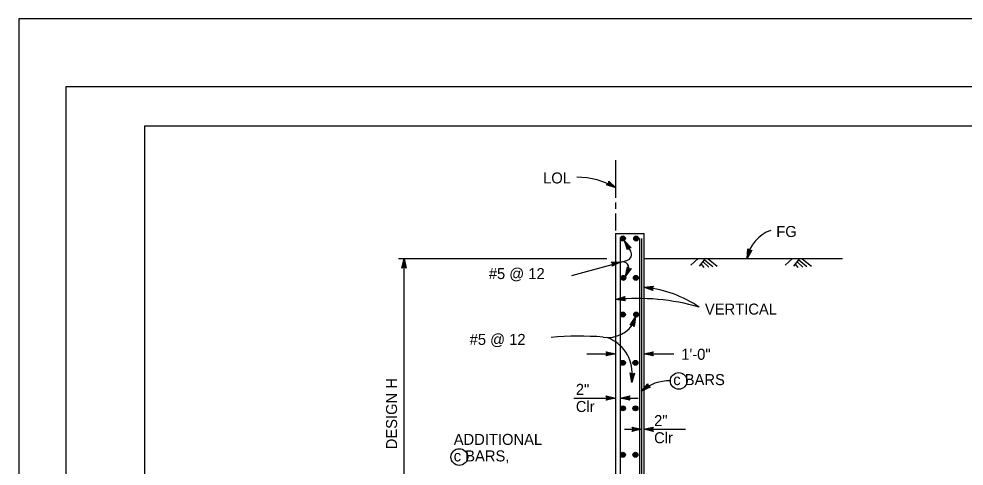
# Model space of a CAD drawing. Extents: x -894 to 866, y -472 to 714.
# Drawn here: x -894 to -293, y 429 to 714 of the extents above; entities that cross this region are included whole.
import ezdxf

# ---------------------------------------------------------------- set-up
doc = ezdxf.new("R2010")
doc.units = 0
for name, color, linetype in [('border_PLOTTING-ELEMENTS', 7, 'Continuous'), ('border_rw_22x34_Cut_Lines', 7, 'Continuous'), ('border_SHEET', 7, 'Continuous'), ('rd_PROFILE-OG', 7, 'Continuous'), ('str_Concrete-A', 7, 'Continuous'), ('str_Reinforcement-A', 7, 'Continuous'), ('str_Reinforcement-B', 7, 'Continuous'), ('str_Reinforcement-C', 7, 'Continuous'), ('str_Text-A', 7, 'Continuous')]:
    doc.layers.add(name, color=color, linetype=linetype)

msp = doc.modelspace()

# ---------------------------------------------------------------- linework, layer by layer
at = {"layer": 'border_PLOTTING-ELEMENTS'}
for points in [[(-894.04, -472.43), (865.96, -472.43), (865.96, 713.57), (-894.04, 713.57)], [(-864.04, 670.57), (835.96, 670.57), (835.96, -429.43), (-864.04, -429.43)]]:
    msp.add_lwpolyline(points, close=True, dxfattribs=at)
at = {"layer": 'border_rw_22x34_Cut_Lines'}
msp.add_lwpolyline([(-864.04, 670.57), (835.96, 670.57), (835.96, -429.43), (-864.04, -429.43)], close=True, dxfattribs=at)
at = {"layer": 'border_SHEET'}
for p, q in [((-814.04, 645.57), (810.96, 645.57)), ((-814.04, -404.43), (-814.04, 645.57))]:
    msp.add_line(p, q, dxfattribs=at)
at = {"layer": 'rd_PROFILE-OG'}
for p, q in [((-496.93, 561.3), (-370.61, 561.3)), ((-462.32, 561.27), (-466.96, 557.14)), ((-457.93, 561.24), (-461.75, 556.37)), ((-459.26, 559.16), (-455.68, 555.91)), ((-458.3, 560.51), (-453.06, 556.19)), ((-456.14, 561.22), (-450.28, 556.39)), ((-402.51, 561.27), (-407.14, 557.14)), ((-398.11, 561.24), (-401.93, 556.37)), ((-399.45, 559.16), (-395.87, 555.91)), ((-398.49, 560.51), (-393.25, 556.19)), ((-396.33, 561.22), (-390.47, 556.39)), ((-460.53, 557.77), (-458.85, 555.71)), ((-400.71, 557.77), (-399.04, 555.71))]:
    msp.add_line(p, q, dxfattribs=at)
at = {"layer": 'str_Concrete-A'}
for p, q in [((-514.93, 577.3), (-496.93, 577.3)), ((-514.93, 577.3), (-514.93, 362.3)), ((-496.93, 577.3), (-496.93, 362.3))]:
    msp.add_line(p, q, dxfattribs=at)
at = {"layer": 'str_Reinforcement-A'}
for centre, radius in [((-510.22, 574.1), 1.56), ((-510.22, 574.1), 1.37), ((-510.22, 574.1), 1.19), ((-510.22, 574.1), 1), ((-510.22, 574.1), 0.812), ((-510.22, 574.1), 0.625), ((-510.22, 574.1), 0.437), ((-510.22, 574.1), 0.187), ((-501.75, 574.1), 1.56), ((-501.75, 574.1), 1.37), ((-501.75, 574.1), 1.19), ((-501.75, 574.1), 1), ((-501.75, 574.1), 0.812), ((-501.75, 574.1), 0.625), ((-501.75, 574.1), 0.437), ((-501.75, 574.1), 0.187), ((-509.93, 549.03), 1.56), ((-509.93, 549.03), 1.37), ((-509.93, 549.03), 1.19), ((-509.93, 549.03), 1), ((-509.93, 549.03), 0.812), ((-509.93, 549.03), 0.625), ((-509.93, 549.03), 0.437), ((-509.93, 549.03), 0.187), ((-501.97, 549.03), 1.56), ((-501.97, 549.03), 1.37), ((-501.97, 549.03), 1.19), ((-501.97, 549.03), 1), ((-501.97, 549.03), 0.812), ((-501.97, 549.03), 0.625), ((-501.97, 549.03), 0.437), ((-501.97, 549.03), 0.187), ((-510.22, 525.73), 1.56), ((-510.22, 525.73), 1.37), ((-510.22, 525.73), 1.19), ((-510.22, 525.73), 1), ((-510.22, 525.73), 0.812), ((-510.22, 525.73), 0.625), ((-510.22, 525.73), 0.437), ((-510.22, 525.73), 0.187), ((-501.82, 525.73), 1.56), ((-501.82, 525.73), 1.37), ((-501.82, 525.73), 1.19), ((-501.82, 525.73), 1), ((-501.82, 525.73), 0.812), ((-501.82, 525.73), 0.625), ((-501.82, 525.73), 0.437), ((-501.82, 525.73), 0.187), ((-510.22, 495.06), 1.56), ((-510.22, 495.06), 1.37), ((-510.22, 495.06), 1.19), ((-510.22, 495.06), 1), ((-510.22, 495.06), 0.812), ((-510.22, 495.06), 0.625), ((-510.22, 495.06), 0.437), ((-510.22, 495.06), 0.187), ((-502.26, 495.06), 1.56), ((-502.26, 495.06), 1.37), ((-502.26, 495.06), 1.19), ((-502.26, 495.06), 1), ((-502.26, 495.06), 0.812), ((-502.26, 495.06), 0.625), ((-502.26, 495.06), 0.437), ((-502.26, 495.06), 0.187), ((-510.22, 466.15), 1.56), ((-510.22, 466.15), 1.37), ((-510.22, 466.15), 1.19), ((-510.22, 466.15), 1), ((-510.22, 466.15), 0.812), ((-510.22, 466.15), 0.625), ((-510.22, 466.15), 0.437), ((-510.22, 466.15), 0.187), ((-502.26, 466.15), 1.56), ((-502.26, 466.15), 1.37), ((-502.26, 466.15), 1.19), ((-502.26, 466.15), 1), ((-502.26, 466.15), 0.812), ((-502.26, 466.15), 0.625), ((-502.26, 466.15), 0.437), ((-502.26, 466.15), 0.187), ((-510.22, 436.66), 1.56), ((-510.22, 436.66), 1.37), ((-510.22, 436.66), 1.19), ((-510.22, 436.66), 1), ((-510.22, 436.66), 0.812), ((-510.22, 436.66), 0.625), ((-510.22, 436.66), 0.437), ((-510.22, 436.66), 0.187), ((-502.26, 436.66), 1.56), ((-502.26, 436.66), 1.37), ((-502.26, 436.66), 1.19), ((-502.26, 436.66), 1), ((-502.26, 436.66), 0.812), ((-502.26, 436.66), 0.625), ((-502.26, 436.66), 0.437), ((-502.26, 436.66), 0.187)]:
    msp.add_circle(centre, radius, dxfattribs=at)
at = {"layer": 'str_Reinforcement-B'}
msp.add_line((-511.93, 573.99), (-511.93, 345.61), dxfattribs=at)
at = {"layer": 'str_Reinforcement-C'}
for p, q in [((-499.7, 573.99), (-499.7, 363.25)), ((-498.45, 573.99), (-498.45, 363.25))]:
    msp.add_line(p, q, dxfattribs=at)
at = {"layer": 'str_Text-A'}
for p, q in [((-520.62, 608.13), (-519.26, 608.87)), ((-514.78, 606.24), (-520.62, 608.13)), ((-520.62, 608.13), (-520.62, 608.13)), ((-515.98, 606.94), (-520.24, 608.32)), ((-517.16, 607.64), (-519.91, 608.53)), ((-518.35, 608.34), (-519.52, 608.72)), ((-519.26, 608.87), (-519.27, 610.43)), ((-519.27, 610.43), (-519.27, 610.43)), ((-519.27, 610.43), (-514.78, 606.24)), ((-519.27, 609.2), (-518.35, 608.34)), ((-519.26, 610.02), (-515.96, 606.94)), ((-519.24, 609.59), (-517.16, 607.64)), ((-514.78, 606.24), (-514.78, 606.24)), ((-505.27, 566.04), (-509.25, 572.67)), ((-507.31, 566.84), (-509.25, 572.67)), ((-509.25, 572.67), (-509.25, 572.67)), ((-509.25, 572.67), (-505.02, 568.21)), ((-507.11, 567.21), (-508.54, 571.49)), ((-508.53, 571.48), (-505.45, 568.23)), ((-506.93, 567.59), (-507.83, 570.3)), ((-507.83, 570.3), (-505.84, 568.2)), ((-506.57, 568.21), (-507.31, 566.84)), ((-507.31, 566.84), (-507.31, 566.84)), ((-506.72, 567.92), (-507.12, 569.12)), ((-507.12, 569.12), (-506.27, 568.22)), ((-505.02, 568.21), (-506.57, 568.21)), ((-505.02, 568.21), (-505.02, 568.21)), ((-431.31, 561.3), (-430.95, 567.43)), ((-428.39, 566.7), (-431.31, 561.3)), ((-430.95, 567.43), (-430.95, 567.43)), ((-430.95, 567.43), (-429.89, 566.3)), ((-430.93, 562.64), (-430.67, 567.11)), ((-428.79, 566.59), (-430.93, 562.62)), ((-430.56, 563.95), (-430.39, 566.84)), ((-429.2, 566.47), (-430.56, 563.95)), ((-430.18, 565.28), (-430.11, 566.52)), ((-429.58, 566.39), (-430.18, 565.28)), ((-429.89, 566.3), (-428.39, 566.7)), ((-428.39, 566.7), (-428.39, 566.7)), ((-652.76, 561.3), (-520.36, 561.3)), ((-650.62, 555.3), (-649.28, 561.3)), ((-650.26, 555.51), (-649.28, 559.92)), ((-649.28, 362.3), (-649.28, 561.3)), ((-649.28, 561.3), (-649.28, 561.3)), ((-649.28, 561.3), (-647.95, 555.3)), ((-649.27, 559.91), (-648.3, 555.53)), ((-542.73, 550.62), (-507.65, 560.13)), ((-517.69, 559), (-511.54, 559.28)), ((-516.56, 557.92), (-517.69, 559)), ((-517.69, 559), (-517.69, 559)), ((-517.38, 558.72), (-512.88, 558.92)), ((-511.54, 559.28), (-516.99, 556.43)), ((-512.89, 558.91), (-516.86, 556.83)), ((-511.54, 559.28), (-511.54, 559.28)), ((-431.31, 561.3), (-431.31, 561.3)), ((-649.28, 556.1), (-650.62, 555.3)), ((-650.62, 555.3), (-650.62, 555.3)), ((-649.9, 555.75), (-649.28, 558.53)), ((-649.55, 555.92), (-649.28, 557.15)), ((-649.28, 558.53), (-648.65, 555.71)), ((-649.28, 557.15), (-649.01, 555.94)), ((-647.95, 555.3), (-649.28, 556.1)), ((-647.95, 555.3), (-647.95, 555.3)), ((-517.06, 558.43), (-514.21, 558.56)), ((-516.99, 556.43), (-516.56, 557.92)), ((-516.99, 556.43), (-516.99, 556.43)), ((-516.8, 558.14), (-515.55, 558.2)), ((-514.21, 558.56), (-516.78, 557.22)), ((-515.55, 558.2), (-516.64, 557.62)), ((-508.63, 550.02), (-507.38, 556.03)), ((-504.95, 554.94), (-508.63, 550.02)), ((-506.94, 553.33), (-508.44, 550.53)), ((-508.06, 551.29), (-507.15, 555.67)), ((-505.36, 554.89), (-508.06, 551.27)), ((-507.49, 552.54), (-506.91, 555.37)), ((-505.78, 554.82), (-507.49, 552.54)), ((-507.38, 556.03), (-507.38, 556.03)), ((-507.38, 556.03), (-506.5, 554.76)), ((-506.93, 553.79), (-506.68, 555.01)), ((-506.17, 554.8), (-506.93, 553.79)), ((-506.5, 554.76), (-504.95, 554.94)), ((-504.95, 554.94), (-504.95, 554.94)), ((-508.63, 550.02), (-508.63, 550.02)), ((-496.96, 543.03), (-490.85, 543.68)), ((-491.15, 541.02), (-496.96, 543.03)), ((-496.96, 543.03), (-496.96, 543.03)), ((-491.33, 541.4), (-495.59, 542.87)), ((-495.58, 542.87), (-491.13, 543.35)), ((-494.22, 542.72), (-491.34, 543.02)), ((-491.52, 541.78), (-494.22, 542.72)), ((-492.85, 542.56), (-491.62, 542.69)), ((-491.66, 542.15), (-492.85, 542.56)), ((-490.85, 543.68), (-491.8, 542.44)), ((-491.8, 542.44), (-491.15, 541.02)), ((-491.15, 541.02), (-491.15, 541.02)), ((-490.85, 543.68), (-490.85, 543.68)), ((-514.91, 535.32), (-509.06, 537.2)), ((-508.81, 534.54), (-514.91, 535.32)), ((-514.91, 535.32), (-514.91, 535.32)), ((-509.06, 534.88), (-513.54, 535.45)), ((-513.53, 535.45), (-509.26, 536.82)), ((-512.16, 535.57), (-509.41, 536.46)), ((-509.33, 535.21), (-512.16, 535.57)), ((-510.79, 535.7), (-509.61, 536.08)), ((-509.54, 535.54), (-510.79, 535.7)), ((-509.06, 537.2), (-509.74, 535.8)), ((-509.74, 535.8), (-508.81, 534.54)), ((-509.06, 537.2), (-509.06, 537.2)), ((-508.81, 534.54), (-508.81, 534.54)), ((-505.56, 519.01), (-502.24, 524.19)), ((-505.15, 519.1), (-502.72, 522.89)), ((-502.72, 522.88), (-503.31, 518.44)), ((-502.24, 524.19), (-503.05, 518.1)), ((-502.24, 524.19), (-502.24, 524.19)), ((-504.02, 519.31), (-505.56, 519.01)), ((-505.56, 519.01), (-505.56, 519.01)), ((-504.73, 519.19), (-503.19, 521.6)), ((-504.35, 519.24), (-503.67, 520.3)), ((-503.05, 518.1), (-504.02, 519.31)), ((-503.67, 520.3), (-503.83, 519.07)), ((-503.19, 521.6), (-503.57, 518.73)), ((-503.05, 518.1), (-503.05, 518.1)), ((-533.11, 500.76), (-514.93, 500.76)), ((-520.13, 500.76), (-520.93, 502.1)), ((-520.93, 502.1), (-520.93, 502.1)), ((-520.93, 502.1), (-514.93, 500.76)), ((-514.93, 500.76), (-520.93, 499.43)), ((-520.93, 499.43), (-520.13, 500.76)), ((-520.93, 499.43), (-520.93, 499.43)), ((-520.71, 501.74), (-516.31, 500.76)), ((-516.32, 500.75), (-520.69, 499.79)), ((-517.69, 500.76), (-520.52, 500.13)), ((-520.48, 501.38), (-517.69, 500.76)), ((-520.3, 501.04), (-519.07, 500.76)), ((-519.07, 500.76), (-520.28, 500.49)), ((-514.93, 500.76), (-514.93, 500.76)), ((-496.93, 500.76), (-490.93, 502.09)), ((-490.93, 499.42), (-496.93, 500.76)), ((-496.93, 500.76), (-496.93, 500.76)), ((-496.93, 500.76), (-477.89, 500.76)), ((-491.15, 499.77), (-495.55, 500.76)), ((-495.54, 500.76), (-491.16, 501.73)), ((-494.17, 500.76), (-491.34, 501.38)), ((-491.38, 500.13), (-494.17, 500.76)), ((-492.78, 500.75), (-491.58, 501.02)), ((-491.56, 500.48), (-492.78, 500.75)), ((-490.93, 502.09), (-491.73, 500.76)), ((-491.73, 500.76), (-490.93, 499.42)), ((-490.93, 502.09), (-490.93, 502.09)), ((-490.93, 499.42), (-490.93, 499.42)), ((-504.66, 482.53), (-505.58, 488.61)), ((-505.58, 488.61), (-505.58, 488.61)), ((-505.58, 488.61), (-504.31, 487.72)), ((-504.57, 483.92), (-505.24, 488.35)), ((-504.47, 485.29), (-504.9, 488.15)), ((-502.91, 488.43), (-504.66, 482.53)), ((-503.28, 488.24), (-504.56, 483.91)), ((-504.37, 486.67), (-504.56, 487.89)), ((-503.66, 488.03), (-504.47, 485.29)), ((-504.02, 487.87), (-504.37, 486.67)), ((-504.31, 487.72), (-502.91, 488.43)), ((-502.91, 488.43), (-502.91, 488.43)), ((-504.66, 482.53), (-504.66, 482.53)), ((-498.45, 477.15), (-494.38, 481.77)), ((-497.32, 477.98), (-494.36, 481.34)), ((-496.21, 478.78), (-494.3, 480.95)), ((-495.1, 479.6), (-494.28, 480.52)), ((-494.38, 481.77), (-494.38, 481.77)), ((-494.38, 481.77), (-494.25, 480.22)), ((-492.81, 479.61), (-498.45, 477.15)), ((-498.45, 477.15), (-498.45, 477.15)), ((-493.19, 479.77), (-497.33, 477.97)), ((-493.59, 479.92), (-496.21, 478.78)), ((-493.94, 480.1), (-495.1, 479.6)), ((-494.25, 480.22), (-492.81, 479.61)), ((-492.81, 479.61), (-492.81, 479.61)), ((-541.45, 472.69), (-514.93, 472.69)), ((-520.13, 472.69), (-520.93, 474.03)), ((-520.93, 474.03), (-520.93, 474.03)), ((-520.93, 474.03), (-514.93, 472.69)), ((-514.93, 472.69), (-520.93, 471.36)), ((-520.93, 471.36), (-520.13, 472.69)), ((-520.93, 471.36), (-520.93, 471.36)), ((-520.71, 473.67), (-516.31, 472.69)), ((-516.32, 472.69), (-520.69, 471.72)), ((-517.69, 472.69), (-520.52, 472.07)), ((-520.48, 473.31), (-517.69, 472.69)), ((-520.3, 472.97), (-519.07, 472.69)), ((-519.07, 472.69), (-520.28, 472.42)), ((-514.93, 472.69), (-514.93, 472.69)), ((-511.93, 472.69), (-505.93, 474.02)), ((-511.93, 472.69), (-500.63, 472.69)), ((-505.93, 471.35), (-511.93, 472.69)), ((-511.93, 472.69), (-511.93, 472.69)), ((-506.15, 471.7), (-510.55, 472.69)), ((-510.54, 472.69), (-506.16, 473.66)), ((-509.17, 472.69), (-506.34, 473.31)), ((-506.38, 472.06), (-509.17, 472.69)), ((-507.78, 472.69), (-506.58, 472.95)), ((-506.56, 472.41), (-507.78, 472.69)), ((-505.93, 474.02), (-506.73, 472.69)), ((-506.73, 472.69), (-505.93, 471.35)), ((-505.93, 474.02), (-505.93, 474.02)), ((-505.93, 471.35), (-505.93, 471.35)), ((-509.25, 452.83), (-498.45, 452.83)), ((-503.65, 452.83), (-504.45, 454.17)), ((-504.45, 454.17), (-504.45, 454.17)), ((-504.45, 454.17), (-498.45, 452.83)), ((-498.45, 452.83), (-504.45, 451.5)), ((-504.45, 451.5), (-503.65, 452.83)), ((-504.45, 451.5), (-504.45, 451.5)), ((-504.23, 453.81), (-499.83, 452.83)), ((-499.84, 452.83), (-504.21, 451.86)), ((-501.21, 452.83), (-504.03, 452.21)), ((-503.99, 453.45), (-501.21, 452.83)), ((-503.82, 453.11), (-502.59, 452.83)), ((-502.59, 452.83), (-503.8, 452.56)), ((-498.45, 452.83), (-498.45, 452.83)), ((-496.93, 452.83), (-490.93, 454.16)), ((-490.93, 451.49), (-496.93, 452.83)), ((-496.93, 452.83), (-496.93, 452.83)), ((-496.93, 452.83), (-470.39, 452.83)), ((-491.15, 451.84), (-495.55, 452.83)), ((-495.54, 452.83), (-491.16, 453.8)), ((-494.17, 452.83), (-491.34, 453.45)), ((-491.38, 452.2), (-494.17, 452.83)), ((-492.78, 452.83), (-491.58, 453.09)), ((-491.56, 452.55), (-492.78, 452.83)), ((-490.93, 454.16), (-491.73, 452.83)), ((-491.73, 452.83), (-490.93, 451.49)), ((-490.93, 454.16), (-490.93, 454.16)), ((-490.93, 451.49), (-490.93, 451.49))]:
    msp.add_line(p, q, dxfattribs=at)
for points in [[(-514.93, 623.88), (-514.93, 599.86)], [(-514.93, 596.86), (-514.93, 592.86)], [(-514.93, 589.86), (-514.93, 579.06)]]:
    msp.add_lwpolyline(points, dxfattribs=at)
for centre in [(-474.77, 483.55), (-614.19, 435.2)]:
    msp.add_circle(centre, 5.32, dxfattribs=at)
for centre, radius, start, end in [((-539.46, 564.27), 48.69, 59.53144, 90.05204), ((-408.65, 557.58), 22.95, 109.50381, 170.67251), ((-508.7, 563.99), 4, 285.15721, 30.95848), ((-510.46, 555.22), 4, 331.7877, 105.15673), ((-504.22, 467.67), 75.8, 55.98534, 83.56387), ((-501.08, 392.32), 143.65, 74.13764, 95.36375), ((-519.79, 530.36), 19.17, 261.12772, 332.54941), ((-537.73, 320.74), 191.26, 85.50655, 95.42527), ((-528.18, 488.72), 23.74, 356.1078, 70.8622), ((-481.03, 456.72), 26.85, 87.99186, 130.44274)]:
    msp.add_arc(centre, radius, start, end, dxfattribs=at)

# ---------------------------------------------------------------- texts
for s, p in [('LOL', (-560.92, 609.03)), ('FG', (-412.77, 575)), ('#5 @ 12', (-595.45, 548.26)), ('VERTICAL', (-458.12, 525.69)), ('#5 @ 12', (-607.61, 506.44)), ('1\'-0"', (-473.14, 497.01)), ('c BARS', (-478.21, 480.88)), ('2"', (-540.13, 474.7)), ('Clr', (-540.13, 463.82)), ('2"', (-490.4, 454.84)), ('Clr', (-490.4, 443.96)), ('ADDITIONAL', (-617.72, 442.92)), ('c BARS,', (-617.72, 432.42))]:
    msp.add_text(s, height=7, dxfattribs=at).set_placement(p)
msp.add_text('DESIGN H', height=7, rotation=90, dxfattribs=at).set_placement((-653.75, 440.13))

doc.saveas('drawing.dxf')
